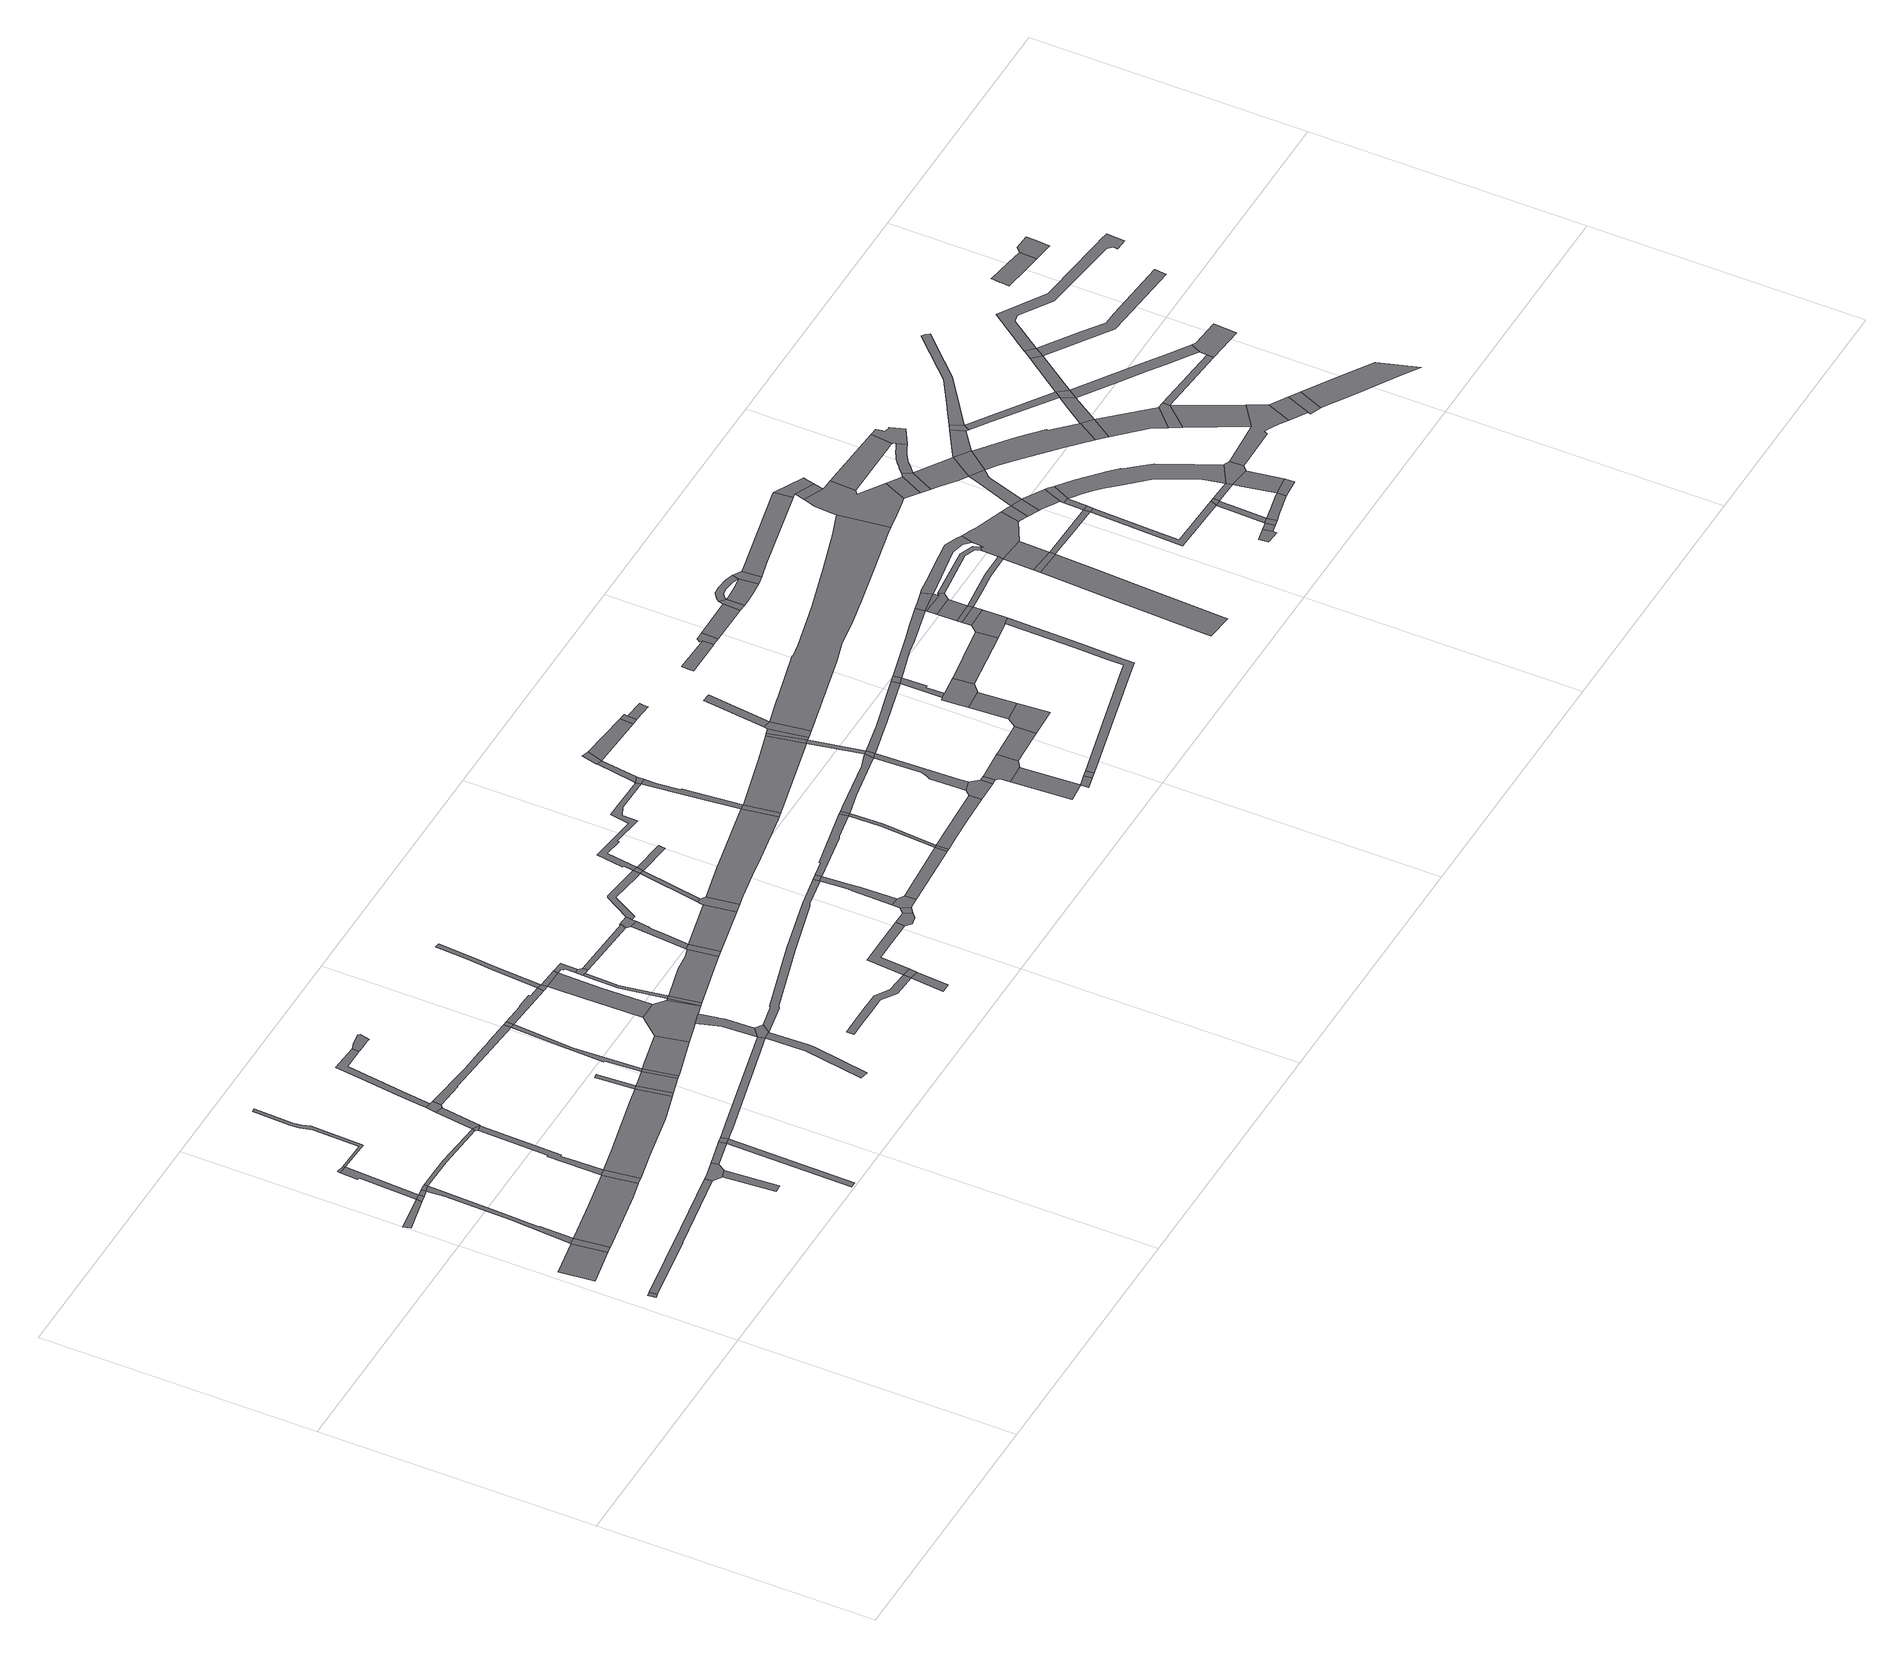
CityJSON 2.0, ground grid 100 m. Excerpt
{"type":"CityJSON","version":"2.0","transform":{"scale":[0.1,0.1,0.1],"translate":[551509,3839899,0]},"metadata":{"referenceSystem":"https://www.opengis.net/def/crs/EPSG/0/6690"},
"CityObjects":{
"road1":{"type":"Road","geometry":[{"type":"MultiSurface","lod":"1","boundaries":[[[0,1,2,3]]]}]},
"road2":{"type":"Road","attributes":{"function":"3","RoadStructureAttribute.sectionType":"1"},"geometry":[{"type":"MultiSurface","lod":"1","boundaries":[[[4,5,6,7,8]]]}]},
"road3":{"type":"Road","geometry":[{"type":"MultiSurface","lod":"1","boundaries":[[[9,10,4,8,11]]]}]},
"road4":{"type":"Road","attributes":{"RoadStructureAttribute.sectionType":"1"},"geometry":[{"type":"MultiSurface","lod":"1","boundaries":[[[12,13,14,15]]]}]},
"road5":{"type":"Road","attributes":{"RoadStructureAttribute.sectionType":"1"},"geometry":[{"type":"MultiSurface","lod":"1","boundaries":[[[16,17,0,3,18,19,20]]]}]},
"road6":{"type":"Road","attributes":{"RoadStructureAttribute.sectionType":"1"},"geometry":[{"type":"MultiSurface","lod":"1","boundaries":[[[21,22,23,24,25,26,27,28,10,9]]]}]},
"road7":{"type":"Road","geometry":[{"type":"MultiSurface","lod":"1","boundaries":[[[29,12,15,30]]]}]},
"road8":{"type":"Road","attributes":{"RoadStructureAttribute.sectionType":"1"},"geometry":[{"type":"MultiSurface","lod":"1","boundaries":[[[31,29,30,25]]]}]},
"road9":{"type":"Road","attributes":{"function":"3","RoadStructureAttribute.sectionType":"1"},"geometry":[{"type":"MultiSurface","lod":"1","boundaries":[[[32,33,34,9,11,35,36]]]}]},
"road10":{"type":"Road","attributes":{"RoadStructureAttribute.sectionType":"1"},"geometry":[{"type":"MultiSurface","lod":"1","boundaries":[[[37,38,39,12,29,40]]]}]},
"road11":{"type":"Road","geometry":[{"type":"MultiSurface","lod":"1","boundaries":[[[41,42,31,25,24]]]}]},
"road12":{"type":"Road","geometry":[{"type":"MultiSurface","lod":"1","boundaries":[[[43,37,40,44]]]}]},
"road13":{"type":"Road","attributes":{"RoadStructureAttribute.sectionType":"1"},"geometry":[{"type":"MultiSurface","lod":"1","boundaries":[[[45,46,41,24,47,48,49]]]}]},
"road14":{"type":"Road","geometry":[{"type":"MultiSurface","lod":"1","boundaries":[[[50,51,32,36,52]]]}]},
"road15":{"type":"Road","attributes":{"RoadStructureAttribute.sectionType":"1"},"geometry":[{"type":"MultiSurface","lod":"1","boundaries":[[[53,54,55,56,57,44,40,58,59,60,61,62,63]]]}]},
"road16":{"type":"Road","geometry":[{"type":"MultiSurface","lod":"1","boundaries":[[[64,65,66,67]]]}]},
"road17":{"type":"Road","geometry":[{"type":"MultiSurface","lod":"1","boundaries":[[[68,69,16,20,67,66,70]]]}]},
"road18":{"type":"Road","attributes":{"RoadStructureAttribute.sectionType":"1"},"geometry":[{"type":"MultiSurface","lod":"1","boundaries":[[[71,72,73,74,75,76,77,78,51,50]]]}]},
"road19":{"type":"Road","geometry":[{"type":"MultiSurface","lod":"1","boundaries":[[[49,48,75,74,79]]]}]},
"road20":{"type":"Road","attributes":{"RoadStructureAttribute.sectionType":"1"},"geometry":[{"type":"MultiSurface","lod":"1","boundaries":[[[80,81,82,83,84]]]}]},
"road21":{"type":"Road","attributes":{"RoadStructureAttribute.sectionType":"1"},"geometry":[{"type":"MultiSurface","lod":"1","boundaries":[[[85,68,70,86,84]]]}]},
"road22":{"type":"Road","attributes":{"RoadStructureAttribute.sectionType":"1"},"geometry":[{"type":"MultiSurface","lod":"1","boundaries":[[[87,88,49,79,89]]]}]},
"road23":{"type":"Road","attributes":{"function":"3","RoadStructureAttribute.sectionType":"1"},"geometry":[{"type":"MultiSurface","lod":"1","boundaries":[[[90,91,92,93,94,95,96,50,52,97,98,99,100]]]}]},
"road24":{"type":"Road","geometry":[{"type":"MultiSurface","lod":"1","boundaries":[[[101,87,89,102,103,104]]]}]},
"road25":{"type":"Road","geometry":[{"type":"MultiSurface","lod":"1","boundaries":[[[105,85,84,83]]]}]},
"road26":{"type":"Road","attributes":{"RoadStructureAttribute.sectionType":"1"},"geometry":[{"type":"MultiSurface","lod":"1","boundaries":[[[106,107,108,109,101,104,110,111,112,113]]]}]},
"road27":{"type":"Road","geometry":[{"type":"MultiSurface","lod":"1","boundaries":[[[114,90,100,115]]]}]},
"road28":{"type":"Road","attributes":{"RoadStructureAttribute.sectionType":"1"},"geometry":[{"type":"MultiSurface","lod":"1","boundaries":[[[116,117,118,119,103,102,120,121,122,123,124,125]]]}]},
"road29":{"type":"Road","geometry":[{"type":"MultiSurface","lod":"1","boundaries":[[[126,127,128,90,114]]]}]},
"road30":{"type":"Road","attributes":{"function":"3","RoadStructureAttribute.sectionType":"1"},"geometry":[{"type":"MultiSurface","lod":"1","boundaries":[[[129,130,131,114,115,132]]]}]},
"road31":{"type":"Road","geometry":[{"type":"MultiSurface","lod":"1","boundaries":[[[133,134,135,113,112,136,137,138,139,140]]]}]},
"road32":{"type":"Road","attributes":{"RoadStructureAttribute.sectionType":"1"},"geometry":[{"type":"MultiSurface","lod":"1","boundaries":[[[141,142,143,105,83,144,145,146]]]}]},
"road33":{"type":"Road","geometry":[{"type":"MultiSurface","lod":"1","boundaries":[[[147,129,132,148]]]}]},
"road34":{"type":"Road","attributes":{"RoadStructureAttribute.sectionType":"1"},"geometry":[{"type":"MultiSurface","lod":"1","boundaries":[[[149,150,124,151,152,153,129,147]]]}]},
"road35":{"type":"Road","attributes":{"function":"3","RoadStructureAttribute.sectionType":"1"},"geometry":[{"type":"MultiSurface","lod":"1","boundaries":[[[154,155,147,148,156,157]]]}]},
"road36":{"type":"Road","geometry":[{"type":"MultiSurface","lod":"1","boundaries":[[[125,124,150,158]]]}]},
"road37":{"type":"Road","attributes":{"function":"3","RoadStructureAttribute.sectionType":"1"},"geometry":[{"type":"MultiSurface","lod":"1","boundaries":[[[159,160,161,146,162,163,164]]]}]},
"road38":{"type":"Road","attributes":{"RoadStructureAttribute.sectionType":"1"},"geometry":[{"type":"MultiSurface","lod":"1","boundaries":[[[165,166,167,168,158,150,169,170]]]}]},
"road39":{"type":"Road","geometry":[{"type":"MultiSurface","lod":"1","boundaries":[[[171,141,146,161,172]]]}]},
"road40":{"type":"Road","attributes":{"function":"3","RoadStructureAttribute.sectionType":"1"},"geometry":[{"type":"MultiSurface","lod":"1","boundaries":[[[173,174,175,176,177,178,179,180,141,171]]]}]},
"road41":{"type":"Road","geometry":[{"type":"MultiSurface","lod":"1","boundaries":[[[181,182,183,184,185,154,157,186,187,178,177,188,189]]]}]},
"road42":{"type":"Road","attributes":{"RoadStructureAttribute.sectionType":"1"},"geometry":[{"type":"MultiSurface","lod":"1","boundaries":[[[190,191,192,193,184,183,194,195]]]}]},
"road43":{"type":"Road","geometry":[{"type":"MultiSurface","lod":"1","boundaries":[[[170,169,190,196]]]}]},
"road44":{"type":"Road","attributes":{"RoadStructureAttribute.sectionType":"1"},"geometry":[{"type":"MultiSurface","lod":"1","boundaries":[[[197,189,188]]]}]},
"road45":{"type":"Road","geometry":[{"type":"MultiSurface","lod":"1","boundaries":[[[198,197,188,199]]]}]},
"road46":{"type":"Road","geometry":[{"type":"MultiSurface","lod":"1","boundaries":[[[200,196,190,195,201]]]}]},
"road47":{"type":"Road","attributes":{"RoadStructureAttribute.sectionType":"1"},"geometry":[{"type":"MultiSurface","lod":"1","boundaries":[[[202,203,204,205,206,197,198,207,208,209,210]]]}]},
"road48":{"type":"Road","attributes":{"RoadStructureAttribute.sectionType":"1"},"geometry":[{"type":"MultiSurface","lod":"1","boundaries":[[[211,212,213,170,196,214,215,216]]]}]},
"road49":{"type":"Road","attributes":{"RoadStructureAttribute.sectionType":"1"},"geometry":[{"type":"MultiSurface","lod":"1","boundaries":[[[217,201,195,218,219,220,221,222]]]}]},
"road50":{"type":"Road","geometry":[{"type":"MultiSurface","lod":"1","boundaries":[[[221,202,210,223,224,222]]]}]},
"road51":{"type":"Road","attributes":{"RoadStructureAttribute.sectionType":"1"},"geometry":[{"type":"MultiSurface","lod":"1","boundaries":[[[225,226,227,228,229,230,231,232,233,234,235,236]]]}]},
"road52":{"type":"Road","attributes":{"RoadStructureAttribute.sectionType":"1"},"geometry":[{"type":"MultiSurface","lod":"1","boundaries":[[[237,238,239,240,198,199,241,242]]]}]},
"road53":{"type":"Road","attributes":{"RoadStructureAttribute.sectionType":"1"},"geometry":[{"type":"MultiSurface","lod":"1","boundaries":[[[224,223,243,244]]]}]},
"road54":{"type":"Road","attributes":{"RoadStructureAttribute.sectionType":"1"},"geometry":[{"type":"MultiSurface","lod":"1","boundaries":[[[235,245,246,247]]]}]},
"road55":{"type":"Road","geometry":[{"type":"MultiSurface","lod":"1","boundaries":[[[248,249,237,242,250]]]}]},
"road56":{"type":"Road","geometry":[{"type":"MultiSurface","lod":"1","boundaries":[[[236,235,247,251]]]}]},
"road57":{"type":"Road","attributes":{"RoadStructureAttribute.sectionType":"1"},"geometry":[{"type":"MultiSurface","lod":"1","boundaries":[[[252,253,254,255,256,172,161,257,258,259,260,261,262,263]]]}]},
"road58":{"type":"Road","attributes":{"RoadStructureAttribute.sectionType":"1"},"geometry":[{"type":"MultiSurface","lod":"1","boundaries":[[[264,249,248,265,266,267,268]]]}]},
"road59":{"type":"Road","geometry":[{"type":"MultiSurface","lod":"1","boundaries":[[[269,244,243,264,268,270,271]]]}]},
"road60":{"type":"Road","attributes":{"RoadStructureAttribute.sectionType":"1"},"geometry":[{"type":"MultiSurface","lod":"1","boundaries":[[[272,273,274,248,250,275]]]}]},
"road61":{"type":"Road","attributes":{"RoadStructureAttribute.sectionType":"1"},"geometry":[{"type":"MultiSurface","lod":"1","boundaries":[[[276,277,236,251,278,279,280,281]]]}]},
"road62":{"type":"Road","attributes":{"RoadStructureAttribute.sectionType":"1"},"geometry":[{"type":"MultiSurface","lod":"1","boundaries":[[[282,283,271,270,284,285,286,287,288,289,290]]]}]},
"road63":{"type":"Road","geometry":[{"type":"MultiSurface","lod":"1","boundaries":[[[291,292,272,275,293,294,295,296,297]]]}]},
"road64":{"type":"Road","geometry":[{"type":"MultiSurface","lod":"1","boundaries":[[[281,280,298,299,300,301]]]}]},
"road65":{"type":"Road","attributes":{"RoadStructureAttribute.sectionType":"1"},"geometry":[{"type":"MultiSurface","lod":"1","boundaries":[[[289,291,297,302]]]}]},
"road66":{"type":"Road","attributes":{"RoadStructureAttribute.sectionType":"1"},"geometry":[{"type":"MultiSurface","lod":"1","boundaries":[[[303,301,300,304]]]}]},
"road67":{"type":"Road","geometry":[{"type":"MultiSurface","lod":"1","boundaries":[[[305,303,304,306,307,308]]]}]},
"road68":{"type":"Road","geometry":[{"type":"MultiSurface","lod":"1","boundaries":[[[290,289,302,309]]]}]},
"road69":{"type":"Road","attributes":{"RoadStructureAttribute.sectionType":"1"},"geometry":[{"type":"MultiSurface","lod":"1","boundaries":[[[310,311,312,263,313,314,305,308]]]}]},
"road70":{"type":"Road","geometry":[{"type":"MultiSurface","lod":"1","boundaries":[[[315,316,317,309,302]]]}]},
"road71":{"type":"Road","geometry":[{"type":"MultiSurface","lod":"1","boundaries":[[[318,252,263,312]]]}]},
"road72":{"type":"Road","attributes":{"RoadStructureAttribute.sectionType":"1"},"geometry":[{"type":"MultiSurface","lod":"1","boundaries":[[[319,320,321,294,293,322,323,324,325,326,327]]]}]},
"road73":{"type":"Road","attributes":{"RoadStructureAttribute.sectionType":"1"},"geometry":[{"type":"MultiSurface","lod":"1","boundaries":[[[328,307,306,329]]]}]},
"road74":{"type":"Road","attributes":{"RoadStructureAttribute.sectionType":"1"},"geometry":[{"type":"MultiSurface","lod":"1","boundaries":[[[330,331,332,333,334,290,309,335,336,337,338,339,340,341,342]]]}]},
"road75":{"type":"Road","attributes":{"RoadStructureAttribute.sectionType":"1"},"geometry":[{"type":"MultiSurface","lod":"1","boundaries":[[[343,344,345,318,312,346,347,348,349]]]}]},
"road76":{"type":"Road","geometry":[{"type":"MultiSurface","lod":"1","boundaries":[[[350,351,328,329,352]]]}]},
"road77":{"type":"Road","attributes":{"RoadStructureAttribute.sectionType":"1"},"geometry":[{"type":"MultiSurface","lod":"1","boundaries":[[[353,354,349,355,351,350]]]}]},
"road78":{"type":"Road","geometry":[{"type":"MultiSurface","lod":"1","boundaries":[[[356,319,327,357]]]}]},
"road79":{"type":"Road","geometry":[{"type":"MultiSurface","lod":"1","boundaries":[[[358,343,349,354]]]}]},
"road80":{"type":"Road","attributes":{"RoadStructureAttribute.sectionType":"1"},"geometry":[{"type":"MultiSurface","lod":"1","boundaries":[[[359,360,361,362,363,341,364,319,356]]]}]},
"road81":{"type":"Road","attributes":{"RoadStructureAttribute.sectionType":"1"},"geometry":[{"type":"MultiSurface","lod":"1","boundaries":[[[365,366,350,352,367,368,369]]]}]},
"road82":{"type":"Road","geometry":[{"type":"MultiSurface","lod":"1","boundaries":[[[370,342,341,363]]]}]},
"road83":{"type":"Road","attributes":{"RoadStructureAttribute.sectionType":"1"},"geometry":[{"type":"MultiSurface","lod":"1","boundaries":[[[371,372,342,370,373,374]]]}]},
"road84":{"type":"Road","geometry":[{"type":"MultiSurface","lod":"1","boundaries":[[[375,376,371,374,377]]]}]},
"road85":{"type":"Road","attributes":{"RoadStructureAttribute.sectionType":"1"},"geometry":[{"type":"MultiSurface","lod":"1","boundaries":[[[378,379,380,381,358,354,382,383,384]]]}]},
"road86":{"type":"Road","attributes":{"RoadStructureAttribute.sectionType":"1"},"geometry":[{"type":"MultiSurface","lod":"1","boundaries":[[[385,386,387,356,357,388,389,390,391]]]}]},
"road87":{"type":"Road","geometry":[{"type":"MultiSurface","lod":"1","boundaries":[[[392,393,365,369,394,395]]]}]},
"road88":{"type":"Road","attributes":{"RoadStructureAttribute.sectionType":"1"},"geometry":[{"type":"MultiSurface","lod":"1","boundaries":[[[377,374,396,397,398]]]}]},
"road89":{"type":"Road","attributes":{"RoadStructureAttribute.sectionType":"1"},"geometry":[{"type":"MultiSurface","lod":"1","boundaries":[[[399,395,394,400]]]}]},
"road90":{"type":"Road","attributes":{"RoadStructureAttribute.sectionType":"1"},"geometry":[{"type":"MultiSurface","lod":"1","boundaries":[[[401,402,403,384,404,405,406,407,393,392]]]}]},
"road91":{"type":"Road","attributes":{"RoadStructureAttribute.sectionType":"1"},"geometry":[{"type":"MultiSurface","lod":"1","boundaries":[[[408,409,410,411]]]}]},
"road92":{"type":"Road","attributes":{"RoadStructureAttribute.sectionType":"1"},"geometry":[{"type":"MultiSurface","lod":"1","boundaries":[[[412,411,413,414]]]}]},
"road93":{"type":"Road","geometry":[{"type":"MultiSurface","lod":"1","boundaries":[[[415,378,384,403]]]}]},
"road94":{"type":"Road","geometry":[{"type":"MultiSurface","lod":"1","boundaries":[[[416,417,399,400,418,419,409,408,420,421]]]}]},
"road95":{"type":"Road","attributes":{"RoadStructureAttribute.sectionType":"1"},"geometry":[{"type":"MultiSurface","lod":"1","boundaries":[[[422,391,378,415]]]}]},
"road96":{"type":"Road","geometry":[{"type":"MultiSurface","lod":"1","boundaries":[[[423,412,414,424]]]}]},
"road97":{"type":"Road","geometry":[{"type":"MultiSurface","lod":"1","boundaries":[[[398,397,425,426,427,428]]]}]},
"road98":{"type":"Road","geometry":[{"type":"MultiSurface","lod":"1","boundaries":[[[429,385,391,422]]]}]},
"road99":{"type":"Road","attributes":{"RoadStructureAttribute.sectionType":"1"},"geometry":[{"type":"MultiSurface","lod":"1","boundaries":[[[430,429,422,431]]]}]},
"road100":{"type":"Road","geometry":[{"type":"MultiSurface","lod":"1","boundaries":[[[432,433,434,435,427,426]]]}]},
"road101":{"type":"Road","geometry":[{"type":"MultiSurface","lod":"1","boundaries":[[[436,430,431,437,438]]]}]},
"road102":{"type":"Road","attributes":{"RoadStructureAttribute.sectionType":"1"},"geometry":[{"type":"MultiSurface","lod":"1","boundaries":[[[439,440,436,438]]]}]},
"road103":{"type":"Road","attributes":{"RoadStructureAttribute.sectionType":"1"},"geometry":[{"type":"MultiSurface","lod":"1","boundaries":[[[441,442,443,416,421,444,445]]]}]},
"road104":{"type":"Road","attributes":{"RoadStructureAttribute.sectionType":"1"},"geometry":[{"type":"MultiSurface","lod":"1","boundaries":[[[446,447,448,415,403,449,450,451]]]}]},
"road105":{"type":"Road","attributes":{"RoadStructureAttribute.sectionType":"1"},"geometry":[{"type":"MultiSurface","lod":"1","boundaries":[[[452,453,454,455,441,445]]]}]},
"road106":{"type":"Road","attributes":{"RoadStructureAttribute.sectionType":"1"},"geometry":[{"type":"MultiSurface","lod":"1","boundaries":[[[456,457,455,454]]]}]},
"road107":{"type":"Road","geometry":[{"type":"MultiSurface","lod":"1","boundaries":[[[458,459,460,461,462,463,464,457,456,465]]]}]},
"road108":{"type":"Road","attributes":{"RoadStructureAttribute.sectionType":"1"},"geometry":[{"type":"MultiSurface","lod":"1","boundaries":[[[466,467,468,451,461,460]]]}]},
"road109":{"type":"Road","geometry":[{"type":"MultiSurface","lod":"1","boundaries":[[[469,446,451,468]]]}]},
"road110":{"type":"Road","geometry":[{"type":"MultiSurface","lod":"1","boundaries":[[[470,471,472,473,474,475,476,477]]]}]},
"road111":{"type":"Road","attributes":{"RoadStructureAttribute.sectionType":"1"},"geometry":[{"type":"MultiSurface","lod":"1","boundaries":[[[478,479,480,481,482,483,484,485,486,487,488,423,424]]]}]},
"road112":{"type":"Road","geometry":[{"type":"MultiSurface","lod":"1","boundaries":[[[489,490,491,477,476,492]]]}]},
"road113":{"type":"Road","attributes":{"RoadStructureAttribute.sectionType":"1"},"geometry":[{"type":"MultiSurface","lod":"1","boundaries":[[[493,494,458,465,495]]]}]},
"road114":{"type":"Road","attributes":{"RoadStructureAttribute.sectionType":"1"},"geometry":[{"type":"MultiSurface","lod":"1","boundaries":[[[496,489,492,497,498,499]]]}]},
"road115":{"type":"Road","attributes":{"RoadStructureAttribute.sectionType":"1"},"geometry":[{"type":"MultiSurface","lod":"1","boundaries":[[[500,501,502,469,468,503,504,505,506,507]]]}]},
"road116":{"type":"Road","attributes":{"RoadStructureAttribute.sectionType":"1"},"geometry":[{"type":"MultiSurface","lod":"1","boundaries":[[[508,509,510,511,512,513,514,515,516,517,518,519,438,437,520,521,522,523,524,525,526,527,528,529]]]}]},
"road117":{"type":"Road","geometry":[{"type":"MultiSurface","lod":"1","boundaries":[[[530,499,498,531,532]]]}]},
"road118":{"type":"Road","geometry":[{"type":"MultiSurface","lod":"1","boundaries":[[[533,534,535,493,495,483,482]]]}]},
"road119":{"type":"Road","attributes":{"RoadStructureAttribute.sectionType":"1"},"geometry":[{"type":"MultiSurface","lod":"1","boundaries":[[[536,537,538,532,531,539,540,541,542]]]}]},
"road120":{"type":"Road","geometry":[{"type":"MultiSurface","lod":"1","boundaries":[[[543,544,545,546,530,532,547,548,549,550,551,552,553,536,554]]]}]},
"road121":{"type":"Road","attributes":{"RoadStructureAttribute.sectionType":"1"},"geometry":[{"type":"MultiSurface","lod":"1","boundaries":[[[555,556,535,534]]]}]},
"road122":{"type":"Road","geometry":[{"type":"MultiSurface","lod":"1","boundaries":[[[557,558,556,555]]]}]},
"road123":{"type":"Road","attributes":{"RoadStructureAttribute.sectionType":"1"},"geometry":[{"type":"MultiSurface","lod":"1","boundaries":[[[559,560,558,557]]]}]},
"road124":{"type":"Road","attributes":{"RoadStructureAttribute.sectionType":"1"},"geometry":[{"type":"MultiSurface","lod":"1","boundaries":[[[561,507,562,563]]]}]},
"road125":{"type":"Road","geometry":[{"type":"MultiSurface","lod":"1","boundaries":[[[564,563,562,560,559,565]]]}]},
"road126":{"type":"Road","geometry":[{"type":"MultiSurface","lod":"1","boundaries":[[[566,567,500,507,561]]]}]},
"road127":{"type":"Road","geometry":[{"type":"MultiSurface","lod":"1","boundaries":[[[554,536,542,568,569]]]}]},
"road128":{"type":"Road","attributes":{"RoadStructureAttribute.sectionType":"1"},"geometry":[{"type":"MultiSurface","lod":"1","boundaries":[[[570,571,572,573,557,555,574,575,576,577,578]]]}]},
"road129":{"type":"Road","attributes":{"RoadStructureAttribute.sectionType":"1"},"geometry":[{"type":"MultiSurface","lod":"1","boundaries":[[[579,580,581,582,583,584,585,586]]]}]},
"road130":{"type":"Road","geometry":[{"type":"MultiSurface","lod":"1","boundaries":[[[587,588,589,590,564,565,591,592,593,594,595,596]]]}]},
"road131":{"type":"Road","attributes":{"RoadStructureAttribute.sectionType":"1"},"geometry":[{"type":"MultiSurface","lod":"1","boundaries":[[[597,598,599,600,601,602,603,566,561,604,605,606,607]]]}]},
"road132":{"type":"Road","attributes":{"RoadStructureAttribute.sectionType":"1"},"geometry":[{"type":"MultiSurface","lod":"1","boundaries":[[[608,609,610,611,569,568,612,613]]]}]},
"road133":{"type":"Road","geometry":[{"type":"MultiSurface","lod":"1","boundaries":[[[614,579,586,615,616]]]}]},
"road134":{"type":"Road","geometry":[{"type":"MultiSurface","lod":"1","boundaries":[[[577,614,616,617,618]]]}]},
"road135":{"type":"Road","geometry":[{"type":"MultiSurface","lod":"1","boundaries":[[[619,620,621,607,606,622,623,596,595,578,577,618,624,625]]]}]},
"road136":{"type":"Road","attributes":{"RoadStructureAttribute.sectionType":"1"},"geometry":[{"type":"MultiSurface","lod":"1","boundaries":[[[626,627,616,615,628,629,630,631]]]}]},
"road137":{"type":"Road","geometry":[{"type":"MultiSurface","lod":"1","boundaries":[[[632,633,634,635,636,508,529,637,638,639,640,641,642,643,644,645,646]]]}]},
"road138":{"type":"Road","geometry":[{"type":"MultiSurface","lod":"1","boundaries":[[[647,632,646,648,649]]]}]},
"road139":{"type":"Road","attributes":{"RoadStructureAttribute.sectionType":"1"},"geometry":[{"type":"MultiSurface","lod":"1","boundaries":[[[650,625,624,651,652,653,654]]]}]},
"road140":{"type":"Road","geometry":[{"type":"MultiSurface","lod":"1","boundaries":[[[608,613,655,647,649,656,657,658]]]}]},
"road141":{"type":"Road","geometry":[{"type":"MultiSurface","lod":"1","boundaries":[[[654,653,659,660]]]}]},
"road142":{"type":"Road","geometry":[{"type":"MultiSurface","lod":"1","boundaries":[[[661,662,663,664,665,666]]]}]},
"road143":{"type":"Road","attributes":{"RoadStructureAttribute.sectionType":"1"},"geometry":[{"type":"MultiSurface","lod":"1","boundaries":[[[641,640,667,668]]]}]},
"road144":{"type":"Road","geometry":[{"type":"MultiSurface","lod":"1","boundaries":[[[631,630,669,670]]]}]},
"road145":{"type":"Road","attributes":{"RoadStructureAttribute.sectionType":"1"},"geometry":[{"type":"MultiSurface","lod":"1","boundaries":[[[671,631,670,672,673]]]}]},
"road146":{"type":"Road","attributes":{"RoadStructureAttribute.sectionType":"1"},"geometry":[{"type":"MultiSurface","lod":"1","boundaries":[[[674,675,676,661,666,677,678]]]}]},
"road147":{"type":"Road","attributes":{"RoadStructureAttribute.sectionType":"1"},"geometry":[{"type":"MultiSurface","lod":"1","boundaries":[[[679,660,659,680,681,682,683,684]]]}]},
"road148":{"type":"Road","geometry":[{"type":"MultiSurface","lod":"1","boundaries":[[[685,668,667,686,687]]]}]},
"road149":{"type":"Road","attributes":{"RoadStructureAttribute.sectionType":"1"},"geometry":[{"type":"MultiSurface","lod":"1","boundaries":[[[630,688,689,690,691,692,693,694,695,669]]]}]},
"road150":{"type":"Road","geometry":[{"type":"MultiSurface","lod":"1","boundaries":[[[696,674,678,697]]]}]},
"road151":{"type":"Road","attributes":{"RoadStructureAttribute.sectionType":"1"},"geometry":[{"type":"MultiSurface","lod":"1","boundaries":[[[698,699,700,654,660,701,702,703,704]]]}]},
"road152":{"type":"Road","geometry":[{"type":"MultiSurface","lod":"1","boundaries":[[[705,684,683,671,673,706]]]}]},
"road153":{"type":"Road","attributes":{"RoadStructureAttribute.sectionType":"1"},"geometry":[{"type":"MultiSurface","lod":"1","boundaries":[[[691,707,674,696,708,709,710]]]}]},
"road154":{"type":"Road","attributes":{"RoadStructureAttribute.sectionType":"1"},"geometry":[{"type":"MultiSurface","lod":"1","boundaries":[[[711,687,686,712,713,698,714]]]}]},
"road155":{"type":"Road","attributes":{"RoadStructureAttribute.sectionType":"1"},"geometry":[{"type":"MultiSurface","lod":"1","boundaries":[[[644,643,715,716,717]]]}]},
"road156":{"type":"Road","geometry":[{"type":"MultiSurface","lod":"1","boundaries":[[[692,691,710,718,719]]]}]},
"road157":{"type":"Road","attributes":{"RoadStructureAttribute.sectionType":"1"},"geometry":[{"type":"MultiSurface","lod":"1","boundaries":[[[720,721,722,696,697,723,724]]]}]},
"road158":{"type":"Road","attributes":{"RoadStructureAttribute.sectionType":"1"},"geometry":[{"type":"MultiSurface","lod":"1","boundaries":[[[725,726,727,728,729,730,731,732,733,734,735,736,685,687,737,738,739,740,741,742,743,744,745,746,747]]]}]},
"road159":{"type":"Road","geometry":[{"type":"MultiSurface","lod":"1","boundaries":[[[714,698,704,748]]]}]},
"road160":{"type":"Road","attributes":{"RoadStructureAttribute.sectionType":"1"},"geometry":[{"type":"MultiSurface","lod":"1","boundaries":[[[719,718,749,750,751,752]]]}]},
"road161":{"type":"Road","attributes":{"RoadStructureAttribute.sectionType":"1"},"geometry":[{"type":"MultiSurface","lod":"1","boundaries":[[[753,754,755,756,757,758,759,760,706,673,761,762,763,764,765,766,767,752,768]]]}]},
"road162":{"type":"Road","geometry":[{"type":"MultiSurface","lod":"1","boundaries":[[[769,720,724,770]]]}]},
"road163":{"type":"Road","attributes":{"RoadStructureAttribute.sectionType":"1"},"geometry":[{"type":"MultiSurface","lod":"1","boundaries":[[[751,771,772,720,769,773,774]]]}]},
"road164":{"type":"Road","attributes":{"RoadStructureAttribute.sectionType":"1"},"geometry":[{"type":"MultiSurface","lod":"1","boundaries":[[[775,776,777,714,748,778]]]}]},
"road165":{"type":"Road","geometry":[{"type":"MultiSurface","lod":"1","boundaries":[[[779,780,781,782,717,716,783,784,785,786,787,788,789,725,747,790,791]]]}]},
"road166":{"type":"Road","geometry":[{"type":"MultiSurface","lod":"1","boundaries":[[[768,752,751,774,792,793]]]}]},
"road167":{"type":"Road","attributes":{"RoadStructureAttribute.sectionType":"1"},"geometry":[{"type":"MultiSurface","lod":"1","boundaries":[[[794,795,796,797,798,748,704,799,800,801,802,803]]]}]},
"road168":{"type":"Road","geometry":[{"type":"MultiSurface","lod":"1","boundaries":[[[804,775,778,805,806]]]}]},
"road169":{"type":"Road","geometry":[{"type":"MultiSurface","lod":"1","boundaries":[[[803,802,807,808]]]}]},
"road170":{"type":"Road","attributes":{"RoadStructureAttribute.sectionType":"1"},"geometry":[{"type":"MultiSurface","lod":"1","boundaries":[[[809,806,805,810,811,812]]]}]},
"road171":{"type":"Road","attributes":{"RoadStructureAttribute.sectionType":"1"},"geometry":[{"type":"MultiSurface","lod":"1","boundaries":[[[808,807,813,814,815]]]}]},
"road172":{"type":"Road","attributes":{"RoadStructureAttribute.sectionType":"1"},"geometry":[{"type":"MultiSurface","lod":"1","boundaries":[[[816,817,793,792,818,819,820,821,822,823,824,825,826]]]}]},
"road173":{"type":"Road","attributes":{"RoadStructureAttribute.sectionType":"1"},"geometry":[{"type":"MultiSurface","lod":"1","boundaries":[[[811,827,803,808,828]]]}]},
"road174":{"type":"Road","geometry":[{"type":"MultiSurface","lod":"1","boundaries":[[[815,814,829,830,831]]]}]},
"road175":{"type":"Road","attributes":{"RoadStructureAttribute.sectionType":"1"},"geometry":[{"type":"MultiSurface","lod":"1","boundaries":[[[830,829,817,816]]]}]},
"road176":{"type":"Road","attributes":{"RoadStructureAttribute.sectionType":"1"},"geometry":[{"type":"MultiSurface","lod":"1","boundaries":[[[832,833,834,835,836,837,838,839,840,841,842,804,806]]]}]},
"road177":{"type":"Road","geometry":[{"type":"MultiSurface","lod":"1","boundaries":[[[812,811,828,843]]]}]},
"road178":{"type":"Road","geometry":[{"type":"MultiSurface","lod":"1","boundaries":[[[844,826,825,845,846]]]}]},
"road179":{"type":"Road","attributes":{"RoadStructureAttribute.sectionType":"1"},"geometry":[{"type":"MultiSurface","lod":"1","boundaries":[[[847,812,843,848]]]}]},
"road180":{"type":"Road","geometry":[{"type":"MultiSurface","lod":"1","boundaries":[[[846,845,849,850,851]]]}]},
"road181":{"type":"Road","attributes":{"RoadStructureAttribute.sectionType":"1"},"geometry":[{"type":"MultiSurface","lod":"1","boundaries":[[[831,830,852,853]]]}]},
"road182":{"type":"Road","attributes":{"RoadStructureAttribute.sectionType":"1"},"geometry":[{"type":"MultiSurface","lod":"1","boundaries":[[[854,855,856,857,843,828,858,859,860,861,862,863]]]}]},
"road183":{"type":"Road","geometry":[{"type":"MultiSurface","lod":"1","boundaries":[[[864,865,847,848,866]]]}]},
"road184":{"type":"Road","attributes":{"RoadStructureAttribute.sectionType":"1"},"geometry":[{"type":"MultiSurface","lod":"1","boundaries":[[[867,868,851,850,869,870,871,872,873,874,875,876,877]]]}]},
"road185":{"type":"Road","geometry":[{"type":"MultiSurface","lod":"1","boundaries":[[[878,863,862,853,852,879,880,881]]]}]},
"road186":{"type":"Road","attributes":{"RoadStructureAttribute.sectionType":"1"},"geometry":[{"type":"MultiSurface","lod":"1","boundaries":[[[882,883,884,866,848,885,886,887,888,889]]]}]},
"road187":{"type":"Road","attributes":{"RoadStructureAttribute.sectionType":"1"},"geometry":[{"type":"MultiSurface","lod":"1","boundaries":[[[890,891,892,893,894,895,896,864,866,897,898,899,900,901,902,903,904,905,906,907]]]}]},
"road188":{"type":"Road","geometry":[{"type":"MultiSurface","lod":"1","boundaries":[[[908,909,910,911,912,913,914,915,916]]]}]},
"road189":{"type":"Road","geometry":[{"type":"MultiSurface","lod":"1","boundaries":[[[917,916,915,918,919,920,921]]]}]}
},
"vertices":[
[78,357,0],[63,354,0],[66,326,0],[81,329,0],
[174,684,0],[34,661,0],[48,536,0],[50,536,0],[189,561,0],
[200,689,0],[175,687,0],[215,565,0],
[140,1222,0],[3,1201,0],[11,1176,0],[138,1202,0],
[644,445,0],[397,405,0],[339,369,0],[340,369,0],[647,419,0],
[204,812,0],[200,812,0],[205,970,0],[214,1219,0],[190,1213,0],[191,1198,0],[195,1147,0],[189,908,0],
[162,1225,0],[165,1207,0],
[188,1229,0],
[511,746,0],[363,717,0],[207,691,0],[464,609,0],[529,624,0],
[144,1496,0],[141,1434,0],[150,1433,0],[177,1496,0],
[213,1231,0],[203,1231,0],
[146,1508,0],[173,1503,0],
[345,1231,0],[295,1232,0],[342,1218,0],[517,1205,0],[524,1216,0],
[537,752,0],[511,749,0],[555,629,0],
[281,1881,0],[276,1742,0],[277,1710,0],[289,1667,0],[284,1501,0],[295,1491,0],[295,1498,0],[302,1684,0],[292,1713,0],[288,1742,0],[293,1881,0],
[694,213,0],[724,216,0],[709,407,0],[680,399,0],
[722,461,0],[669,449,0],[726,437,0],
[533,880,0],[533,905,0],[540,906,0],[548,1200,0],[526,1195,0],[519,942,0],[513,942,0],[512,874,0],
[550,1201,0],
[822,9,0],[834,9,0],[845,9,0],[850,464,0],[828,459,0],
[824,485,0],[785,450,0],
[541,1354,0],[525,1224,0],[569,1348,0],
[930,840,0],[930,838,0],[863,824,0],[666,781,0],[628,772,0],[586,763,0],[544,754,0],[666,653,0],[843,688,0],[864,693,0],[952,717,0],
[547,1394,0],[581,1357,0],[583,1388,0],[569,1390,0],
[846,490,0],
[588,1738,0],[574,1619,0],[560,1500,0],[549,1413,0],[583,1501,0],[611,1708,0],[691,1707,0],[691,1731,0],
[944,842,0],[967,721,0],
[925,1359,0],[924,1357,0],[857,1362,0],[769,1369,0],[682,1349,0],[682,1350,0],[683,1352,0],[858,1338,0],[1013,1325,0],[1013,1353,0],
[935,981,0],[928,980,0],[921,980,0],
[1013,859,0],[1013,858,0],[957,845,0],[1036,740,0],
[760,1747,0],[712,1738,0],[710,1737,0],[713,1706,0],[714,1706,0],[740,1706,0],[757,1705,0],[766,1741,0],
[1329,603,0],[905,503,0],[866,494,0],[866,468,0],[901,475,0],[1336,578,0],
[1025,861,0],[1047,743,0],
[1016,1106,0],[1029,1325,0],[1008,1199,0],[1000,988,0],[1006,987,0],
[1185,898,0],[1039,865,0],[1060,746,0],[1208,786,0],
[1030,1352,0],
[1367,415,0],[1370,438,0],[1364,580,0],[1339,435,0],[1304,218,0],[1333,212,0],
[1177,1338,0],[1177,1346,0],[1117,1348,0],[1117,1346,0],[1218,1312,0],[1220,1336,0],
[1364,630,0],[1388,613,0],
[1363,644,0],[1358,736,0],[1354,757,0],[1353,761,0],[1343,822,0],[1296,810,0],[1315,752,0],[1323,726,0],
[1353,942,0],[1349,945,0],[1316,972,0],[1247,971,0],[1189,902,0],[1281,806,0],[1283,807,0],[1379,832,0],[1355,940,0],
[1242,1310,0],[1244,1164,0],[1244,1163,0],[1245,1136,0],[1313,1162,0],[1315,1310,0],
[1238,1332,0],
[1363,943,0],
[1376,945,0],[1394,835,0],
[1266,1330,0],[1316,1327,0],
[1340,1233,0],[1338,1190,0],[1338,1163,0],[1338,1106,0],[1356,991,0],[1368,993,0],[1349,1113,0],[1351,1162,0],[1353,1232,0],
[1249,1715,0],[1242,1595,0],[1234,1507,0],[1251,1507,0],[1256,1568,0],[1266,1713,0],
[1360,1324,0],[1335,1309,0],[1335,1301,0],[1343,1299,0],[1341,1263,0],[1358,1262,0],
[1370,1231,0],[1370,1250,0],
[1724,327,0],[1674,359,0],[1602,360,0],[1516,360,0],[1479,360,0],[1479,333,0],[1527,333,0],[1604,334,0],[1664,334,0],[1719,298,0],[1804,293,0],[1807,321,0],
[1602,993,0],[1572,984,0],[1506,976,0],[1389,948,0],[1587,881,0],[1618,888,0],
[1605,1216,0],[1613,1235,0],
[1793,173,0],[1828,173,0],[1837,289,0],
[1626,1000,0],[1602,997,0],[1642,893,0],
[1839,317,0],
[2084,786,0],[1967,765,0],[1749,712,0],[1480,635,0],[1471,629,0],[1482,602,0],[1492,609,0],[1756,685,0],[1963,738,0],[1977,745,0],[2083,763,0],[2087,764,0],
[1619,1203,0],[1636,1106,0],[1639,1149,0],[1643,1148,0],[1648,1198,0],
[1613,1240,0],[1650,1215,0],[1654,1238,0],
[1817,1044,0],[1814,1044,0],[1635,1002,0],[1834,934,0],
[1881,458,0],[1818,458,0],[1848,424,0],[1887,424,0],[2018,425,0],[2018,458,0],
[1716,1336,0],[1709,1333,0],[1653,1215,0],[1667,1215,0],[1672,1223,0],[1721,1310,0],[1841,1294,0],[1859,1292,0],[1863,1319,0],
[1821,1067,0],[1819,1056,0],[1871,942,0],[1854,1053,0],[1845,1059,0],[1839,1064,0],[1837,1066,0],
[2036,408,0],[2066,413,0],[2084,429,0],[2068,458,0],
[1874,1289,0],
[2087,476,0],[2105,446,0],
[2088,506,0],[2147,449,0],[2145,489,0],[2122,504,0],
[1882,1314,0],
[2118,639,0],[2115,679,0],[2109,769,0],[2093,666,0],[2093,649,0],
[2002,1275,0],[2004,1288,0],[2006,1300,0],
[2107,790,0],
[2282,1144,0],[2021,1091,0],[1999,1087,0],[1910,951,0],[2040,973,0],[2044,973,0],[2073,978,0],[2291,1016,0],[2302,1019,0],
[2397,507,0],[2399,465,0],
[2069,1504,0],[2058,1434,0],[1878,1455,0],[1863,1356,0],[1867,1356,0],[1897,1429,0],[1964,1421,0],[1965,1428,0],[2081,1414,0],[2083,1470,0],[2116,1486,0],[2245,1484,0],[2242,1502,0],
[2403,854,0],[2166,806,0],[2165,801,0],[2297,801,0],[2305,805,0],[2399,823,0],[2408,824,0],
[2407,509,0],[2397,508,0],[2409,466,0],
[2423,707,0],[2420,826,0],[2410,707,0],
[2303,1148,0],[2322,1024,0],
[2416,856,0],
[2281,1357,0],[2278,1356,0],[2268,1442,0],[2269,1443,0],[2268,1484,0],[2265,1302,0],
[2669,524,0],[2574,519,0],[2469,470,0],[2560,476,0],[2671,480,0],
[2268,1512,0],
[2266,1653,0],[2245,1517,0],[2269,1517,0],[2287,1647,0],
[2278,1713,0],[2266,1656,0],[2305,1705,0],
[2697,912,0],[2679,907,0],[2638,893,0],[2440,861,0],[2506,847,0],[2685,877,0],[2692,878,0],
[2631,1234,0],[2519,1203,0],[2312,1150,0],[2640,1097,0],[2645,1098,0],[2654,1101,0],[2656,1101,0],
[2726,555,0],[2687,544,0],[2753,483,0],[2752,525,0],
[2296,1647,0],[2490,1638,0],[2492,1685,0],
[2771,526,0],[2773,484,0],
[2724,580,0],[2723,588,0],[2714,883,0],[2700,710,0],[2690,685,0],[2683,672,0],[2686,571,0],
[2863,441,0],[2787,435,0],[2800,222,0],[2875,229,0],
[2918,239,0],[2877,201,0],[2922,212,0],
[2711,915,0],
[2884,534,0],[2782,526,0],[2785,473,0],[2785,470,0],[2870,447,0],[2887,459,0],
[2673,1105,0],
[2943,245,0],[2947,217,0],
[2510,1637,0],[2514,1637,0],[2515,1671,0],[2517,1683,0],
[2641,1237,0],
[2664,1243,0],[2686,1108,0],
[2584,1631,0],[2585,1647,0],[2586,1663,0],[2517,1671,0],
[2666,1257,0],[2718,1115,0],[2696,1252,0],
[2722,1485,0],[2692,1487,0],
[3030,544,0],[2952,539,0],[2904,535,0],[2932,462,0],[3033,468,0],
[3044,994,0],[2994,981,0],[2835,940,0],[2785,899,0],[2864,918,0],[3049,964,0],
[3142,474,0],[3139,512,0],[3133,587,0],[3053,578,0],
[3122,724,0],[3045,717,0],
[3147,826,0],[3080,817,0],[3070,815,0],[3051,814,0],[3051,813,0],[3039,810,0],[3042,761,0],[3154,752,0],
[3069,882,0],[3077,882,0],[3076,972,0],
[3071,1001,0],
[2933,1620,0],[2806,1623,0],[2805,1602,0],[2804,1580,0],[2932,1580,0],[2934,1580,0],[2946,1580,0],[2946,1619,0],
[3418,329,0],[3476,342,0],[3477,403,0],[3480,538,0],[3486,800,0],[3459,795,0],[3459,775,0],[3454,541,0],[3452,426,0],[3451,367,0],[3405,356,0],
[2978,1640,0],[2946,1639,0],[2937,1626,0],[2977,1579,0],
[3378,861,0],[3251,841,0],[3386,784,0],
[3101,1641,0],[3119,1579,0],[3131,1578,0],[3133,1641,0],
[3393,1084,0],[3306,1062,0],[3249,1046,0],[3196,1006,0],[3249,1016,0],[3283,1023,0],[3371,1044,0],[3397,1050,0],
[3680,1512,0],[3677,1510,0],[3671,1508,0],[3590,1480,0],[3428,1432,0],[3295,1395,0],[3246,1381,0],[3067,1339,0],[3012,1329,0],[3010,1332,0],[2816,1283,0],[2799,1279,0],[3051,1192,0],[3134,1216,0],[3247,1234,0],[3280,1240,0],[3330,1251,0],[3331,1251,0],[3376,1261,0],[3498,1287,0],[3677,1325,0],[3704,1330,0],
[3138,1659,0],[3158,1577,0],[3159,1641,0],
[3486,816,0],[3484,889,0],[3401,886,0],
[3263,1652,0],[3231,1645,0],[3186,1642,0],[3179,1577,0],[3219,1579,0],[3259,1582,0],[3271,1584,0],
[3243,1686,0],[3199,1691,0],[3169,1687,0],[3147,1672,0],[3161,1648,0],[3165,1654,0],[3175,1661,0],[3178,1663,0],[3199,1666,0],[3238,1661,0],[3259,1655,0],[3269,1678,0],
[3483,922,0],[3400,920,0],
[3480,940,0],[3400,938,0],
[3479,1010,0],[3398,1008,0],
[3480,1065,0],[3397,1047,0],[3483,1045,0],
[3489,1052,0],[3499,1035,0],
[3467,1103,0],[3417,1090,0],
[3306,1590,0],[3299,1659,0],
[3723,960,0],[3640,959,0],[3633,958,0],[3576,951,0],[3562,931,0],[3635,939,0],[3644,939,0],[3732,942,0],[3735,960,0],
[3727,805,0],[3716,517,0],[3703,198,0],[3702,180,0],[3800,171,0],[3814,508,0],[3820,653,0],[3826,800,0],
[3741,1055,0],[3701,1070,0],[3691,1074,0],[3566,1061,0],[3577,1044,0],[3683,1056,0],[3689,1057,0],[3729,1042,0],[3737,1022,0],[3751,1031,0],
[3755,1117,0],[3714,1135,0],[3708,1137,0],[3699,1136,0],[3652,1130,0],[3524,1112,0],[3478,1106,0],[3687,1099,0],[3735,1087,0],[3758,1066,0],[3771,1110,0],
[3685,1740,0],[3683,1740,0],[3678,1739,0],[3308,1660,0],[3368,1606,0],[3691,1673,0],
[3728,829,0],[3828,803,0],[3826,823,0],
[3830,923,0],[3830,933,0],
[3826,1086,0],[3800,1097,0],[3788,1103,0],[3757,1049,0],[3755,1019,0],[3914,979,0],[3931,1049,0],
[4004,819,0],[3935,821,0],[3933,800,0],[4026,797,0],[4059,796,0],[4059,818,0],
[3698,1637,0],[3691,1613,0],[3687,1599,0],[3684,1591,0],[3681,1531,0],[3728,1334,0],[3744,1337,0],[3827,1352,0],[3848,1356,0],[3886,1440,0],[3797,1499,0],[3812,1511,0],[3815,1603,0],[3779,1605,0],[3770,1606,0],
[3710,1675,0],[3779,1641,0],[3779,1642,0],
[3960,1039,0],[3916,978,0],[3921,976,0],[3949,963,0],[3971,1034,0],
[3707,1675,0],[3785,1665,0],[3786,1669,0],[3790,1685,0],
[3992,944,0],[4014,1018,0],
[4234,266,0],[4184,255,0],[4189,222,0],[4239,219,0],[4239,230,0],[4239,231,0],
[3895,1321,0],[3938,1406,0],
[4079,794,0],[4080,817,0],
[4060,889,0],[4083,886,0],[4083,888,0],
[4264,274,0],[4264,273,0],[4263,272,0],[4239,233,0],[4269,239,0],
[4019,1015,0],[4000,940,0],[4032,920,0],[4059,904,0],[4060,903,0],[4089,973,0],
[3951,1416,0],[3924,1299,0],[3969,1386,0],
[4058,765,0],[4051,562,0],[4047,458,0],[4270,450,0],[4280,474,0],[4067,481,0],[4070,571,0],[4077,745,0],
[4286,278,0],[4292,244,0],
[4036,1219,0],[4033,1210,0],[4019,1170,0],[4060,1156,0],[4063,1163,0],[4079,1180,0],[4085,1187,0],
[4100,966,0],[4116,954,0],
[4268,389,0],[4287,301,0],[4290,382,0],[4292,449,0],
[4073,1317,0],[3949,1280,0],[4003,1239,0],[4094,1304,0],
[4057,1510,0],[4064,1510,0],[4073,1588,0],
[4292,450,0],[4293,474,0],
[4411,304,0],[4396,301,0],[4333,288,0],[4330,253,0],[4411,272,0],
[4070,1498,0],[4068,1495,0],[4047,1485,0],[4036,1480,0],[4026,1475,0],[4021,1472,0],[4011,1466,0],[4006,1463,0],[3999,1458,0],[3992,1453,0],[3979,1441,0],[3966,1430,0],[3989,1403,0],[4002,1415,0],[4014,1426,0],[4020,1430,0],[4026,1434,0],[4030,1437,0],[4039,1442,0],[4043,1444,0],[4052,1449,0],[4062,1454,0],[4082,1463,0],
[4148,1266,0],
[4293,450,0],[4297,450,0],[4382,449,0],[4377,471,0],
[4411,603,0],[4356,717,0],[4328,752,0],[4288,800,0],[4289,802,0],[4251,839,0],[4242,847,0],[4174,910,0],[4094,880,0],[4123,859,0],[4156,832,0],[4183,804,0],[4222,762,0],[4293,685,0],[4361,546,0],[4453,516,0],
[4481,312,0],[4483,277,0],
[4388,419,0],[4394,391,0],[4475,352,0],[4460,439,0],
[4207,1373,0],[4104,1310,0],[4102,1309,0],[4226,1327,0],
[4119,1551,0],[4106,1558,0],[4106,1566,0],[4103,1586,0],[4067,1508,0],[4069,1507,0],[4071,1506,0],[4071,1505,0],[4072,1503,0],[4072,1501,0],[4071,1499,0],[4148,1501,0],[4129,1551,0],
[4477,458,0],[4476,507,0],
[4418,1021,0],[4346,1095,0],[4348,1098,0],[4274,1165,0],[4155,1260,0],[4125,1160,0],[4170,1121,0],[4298,1010,0],[4375,937,0],[4423,1016,0],
[4228,1386,0],[4235,1320,0],[4246,1342,0],
[4406,905,0],[4461,984,0],
[4316,1294,0],[4299,1276,0],[4505,1130,0],[4522,1153,0],
[4501,807,0],[4532,755,0],[4604,827,0],
[4742,583,0],[4659,520,0],[4649,460,0],[4656,474,0],[4669,468,0],[4671,468,0],[4677,465,0],[4712,446,0],[4712,444,0],[4738,428,0],[4775,519,0],
[4471,1083,0],[4526,1085,0],
[4553,715,0],[4629,799,0],[4630,825,0],
[4253,1347,0],[4317,1394,0],[4437,1482,0],[4493,1539,0],[4590,1638,0],[4580,1649,0],[4569,1660,0],[4451,1539,0],[4412,1499,0],[4302,1431,0],[4295,1427,0],
[4550,1118,0],
[4784,512,0],[4799,390,0],[4837,480,0],
[4630,1300,0],[4659,1269,0],
[4797,379,0],[4838,364,0],[4877,455,0],
[4899,778,0],[4900,803,0],
[4828,931,0],[4786,960,0],[4723,1002,0],[4556,1114,0],[4662,993,0],[4745,937,0],[4801,900,0],[4877,848,0],[4903,831,0],[4920,869,0],
[4654,1333,0],[4641,1315,0],[4681,1304,0],
[5034,357,0],[4911,434,0],[4856,353,0],[4909,320,0],[4947,295,0],[4948,294,0],[4975,278,0],[5087,209,0],[5136,179,0],[5157,166,0],[5112,308,0],
[4935,859,0],[5037,767,0],[5038,776,0],[5042,851,0],
[4943,1157,0],[4892,1161,0],[4819,1211,0],[4771,1193,0],[4878,1121,0],[4933,1116,0],[5186,1094,0],[5190,1137,0],
[5273,1352,0],[5244,1356,0],[5215,1359,0],[5048,1377,0],[4985,1383,0],[4933,1389,0],[4769,1492,0],[4767,1425,0],[4769,1425,0],[4795,1430,0],[4911,1356,0],[4980,1348,0],[5023,1343,0],[5211,1320,0],[5213,1319,0],[5226,1305,0],[5225,1289,0],[5269,1285,0],
[5009,1569,0],[4917,1584,0],[4916,1584,0],[4912,1550,0],[4912,1544,0],[4909,1516,0],[5001,1505,0],[5065,1497,0],[5068,1560,0],
[5086,1578,0],[5127,1490,0],[5139,1488,0],[5143,1549,0],[5144,1575,0]
]}
